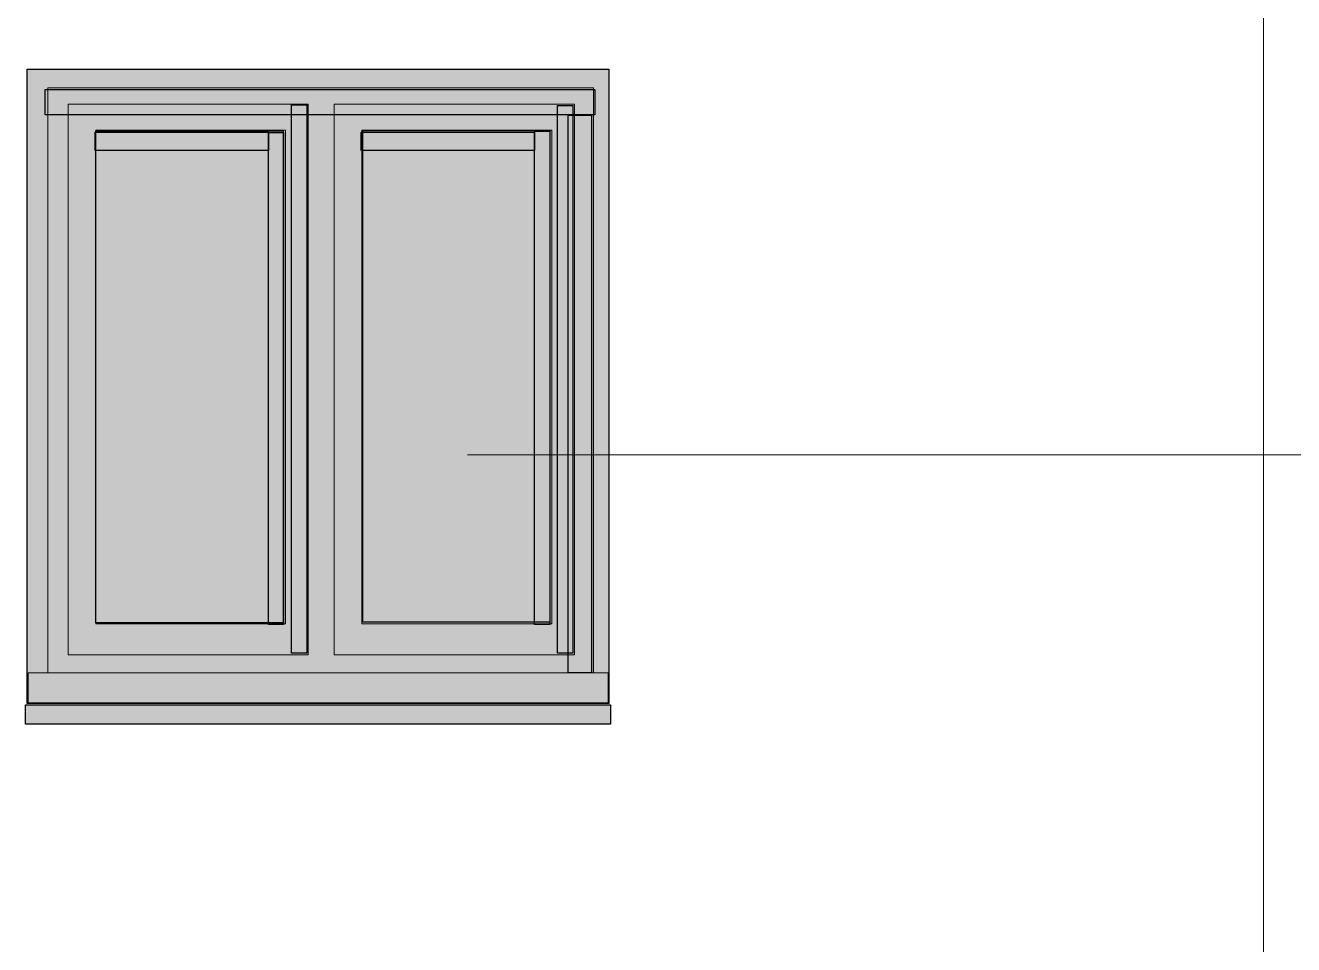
# Model space of a CAD drawing. Header units: millimetres. Extents: x 3716 to 41668, y 402 to 28530.
# Drawn here: x 23240 to 26469, y 10855 to 13197 of the extents above; entities that cross this region are included whole.
import ezdxf

# ---------------------------------------------------------------- set-up
doc = ezdxf.new("R2010")
doc.units = ezdxf.units.MM
doc.header["$LTSCALE"] = 50
for name, color, linetype in [('02_Grundstuecksgrenze', 8, 'Continuous'), ('05_Linien_stark', 7, 'Continuous'), ('06_Linien_fein', 3, 'Continuous')]:
    doc.layers.add(name, color=color, linetype=linetype)

msp = doc.modelspace()

# ---------------------------------------------------------------- hatches: boundary and pattern name
at = {"layer": '02_Grundstuecksgrenze', "transparency": 33554482}
msp.add_hatch(color=7, dxfattribs=at).paths.add_polyline_path([(23244.4, 13084.9), (24725.4, 13084.9), (24725.4, 11469.6), (23244.4, 11469.6)])
msp.add_hatch(color=7, dxfattribs=at).paths.add_polyline_path([(23244.4, 13084.9), (24725.4, 13084.9), (24725.4, 11469.6), (23244.4, 11469.6)])
at = {"layer": '02_Grundstuecksgrenze', "transparency": 33554572}
for points in [[(23290, 13033.4), (24690, 13033.4), (24690, 12968.5), (23290, 12968.5)], [(23290, 13033.4), (24690, 13033.4), (24690, 12968.5), (23290, 12968.5)], [(23917.5, 12994.2), (23956.3, 12994.2), (23956.3, 11597.5), (23917.5, 11597.5)], [(23917.5, 12994.2), (23956.3, 12994.2), (23956.3, 11597.5), (23917.5, 11597.5)], [(24595.1, 12992.9), (24633.9, 12992.9), (24633.9, 11597.5), (24595.1, 11597.5)], [(24595.1, 12992.9), (24633.9, 12992.9), (24633.9, 11597.5), (24595.1, 11597.5)], [(24622.1, 12968), (24681.3, 12968), (24681.3, 11547.3), (24622.1, 11547.3)], [(24622.1, 12968), (24681.3, 12968), (24681.3, 11547.3), (24622.1, 11547.3)], [(23417.5, 12924.3), (23858.7, 12924.3), (23858.7, 12877.6), (23417.5, 12877.6)], [(23417.5, 12924.3), (23858.7, 12924.3), (23858.7, 12877.6), (23417.5, 12877.6)], [(23858.7, 12924), (23897.5, 12924), (23897.5, 11671.1), (23858.7, 11671.1)], [(23858.7, 12924), (23897.5, 12924), (23897.5, 11671.1), (23858.7, 11671.1)], [(24095.1, 12924.3), (24536.4, 12924.3), (24536.4, 12877.6), (24095.1, 12877.6)], [(24095.1, 12924.3), (24536.4, 12924.3), (24536.4, 12877.6), (24095.1, 12877.6)], [(24536.4, 12927), (24575.2, 12927), (24575.2, 11671.1), (24536.4, 11671.1)], [(24536.4, 12927), (24575.2, 12927), (24575.2, 11671.1), (24536.4, 11671.1)], [(23239.8, 11466.1), (24730.2, 11466.1), (24730.2, 11417.3), (23239.8, 11417.3)], [(23239.8, 11466.1), (24730.2, 11466.1), (24730.2, 11417.3), (23239.8, 11417.3)]]:
    msp.add_hatch(color=7, dxfattribs=at).paths.add_polyline_path(points)
at = {"layer": '02_Grundstuecksgrenze', "transparency": 33554590}
for points in [[(23419.3, 12927.9), (23896, 12927.9), (23896, 11675.2), (23419.3, 11675.2)], [(23419.3, 12927.9), (23896, 12927.9), (23896, 11675.2), (23419.3, 11675.2)], [(24098.8, 12929.3), (24575.4, 12929.3), (24575.4, 11676.6), (24098.8, 11676.6)], [(24098.8, 12929.3), (24575.4, 12929.3), (24575.4, 11676.6), (24098.8, 11676.6)]]:
    msp.add_hatch(color=7, dxfattribs=at).paths.add_polyline_path(points)

# ---------------------------------------------------------------- linework, layer by layer
at = {"layer": '02_Grundstuecksgrenze'}
for points in [[(23244.4, 13084.9), (24725.4, 13084.9), (24725.4, 11469.6), (23244.4, 11469.6)], [(23244.4, 13084.9), (24725.4, 13084.9), (24725.4, 11469.6), (23244.4, 11469.6)], [(23290, 13033.4), (24690, 13033.4), (24690, 12968.5), (23290, 12968.5)], [(23290, 13033.4), (24690, 13033.4), (24690, 12968.5), (23290, 12968.5)], [(23917.5, 12994.2), (23956.3, 12994.2), (23956.3, 11597.5), (23917.5, 11597.5)], [(23917.5, 12994.2), (23956.3, 12994.2), (23956.3, 11597.5), (23917.5, 11597.5)], [(24595.1, 12992.9), (24633.9, 12992.9), (24633.9, 11597.5), (24595.1, 11597.5)], [(24595.1, 12992.9), (24633.9, 12992.9), (24633.9, 11597.5), (24595.1, 11597.5)], [(24622.1, 12968), (24681.3, 12968), (24681.3, 11547.3), (24622.1, 11547.3)], [(24622.1, 12968), (24681.3, 12968), (24681.3, 11547.3), (24622.1, 11547.3)], [(23417.5, 12924.3), (23858.7, 12924.3), (23858.7, 12877.6), (23417.5, 12877.6)], [(23417.5, 12924.3), (23858.7, 12924.3), (23858.7, 12877.6), (23417.5, 12877.6)], [(23419.3, 12927.9), (23896, 12927.9), (23896, 11675.2), (23419.3, 11675.2)], [(23419.3, 12927.9), (23896, 12927.9), (23896, 11675.2), (23419.3, 11675.2)], [(23858.7, 12924), (23897.5, 12924), (23897.5, 11671.1), (23858.7, 11671.1)], [(23858.7, 12924), (23897.5, 12924), (23897.5, 11671.1), (23858.7, 11671.1)], [(24095.1, 12924.3), (24536.4, 12924.3), (24536.4, 12877.6), (24095.1, 12877.6)], [(24095.1, 12924.3), (24536.4, 12924.3), (24536.4, 12877.6), (24095.1, 12877.6)], [(24098.8, 12929.3), (24575.4, 12929.3), (24575.4, 11676.6), (24098.8, 11676.6)], [(24098.8, 12929.3), (24575.4, 12929.3), (24575.4, 11676.6), (24098.8, 11676.6)], [(24536.4, 12927), (24575.2, 12927), (24575.2, 11671.1), (24536.4, 11671.1)], [(24536.4, 12927), (24575.2, 12927), (24575.2, 11671.1), (24536.4, 11671.1)], [(23239.8, 11466.1), (24730.2, 11466.1), (24730.2, 11417.3), (23239.8, 11417.3)], [(23239.8, 11466.1), (24730.2, 11466.1), (24730.2, 11417.3), (23239.8, 11417.3)]]:
    msp.add_lwpolyline(points, close=True, dxfattribs=at)
at = {"layer": '05_Linien_stark', "lineweight": 15}
msp.add_line((26392.9, 2909.7), (26392.9, 24159), dxfattribs=at)
at = {"layer": '05_Linien_stark', "lineweight": 20}
for points in [[(23297.1, 13037.5), (24686.5, 13037.5), (24686.5, 11548.1), (23297.1, 11548.1)], [(23297.1, 13037.5), (24686.5, 13037.5), (24686.5, 11548.1), (23297.1, 11548.1)], [(23348.6, 12996.1), (23960.3, 12996.1), (23960.3, 11593.8), (23348.6, 11593.8)], [(23348.6, 12996.1), (23960.3, 12996.1), (23960.3, 11593.8), (23348.6, 11593.8)], [(24026.2, 12996.1), (24638, 12996.1), (24638, 11593.8), (24026.2, 11593.8)], [(24026.2, 12996.1), (24638, 12996.1), (24638, 11593.8), (24026.2, 11593.8)], [(23419.3, 12929.7), (23902.6, 12929.7), (23902.6, 11672.5), (23419.3, 11672.5)], [(23419.3, 12929.7), (23902.6, 12929.7), (23902.6, 11672.5), (23419.3, 11672.5)], [(24096.9, 12929.7), (24580.2, 12929.7), (24580.2, 11672.5), (24096.9, 11672.5)], [(24096.9, 12929.7), (24580.2, 12929.7), (24580.2, 11672.5), (24096.9, 11672.5)], [(23247.2, 11547.6), (24724, 11547.6), (24724, 11471.5), (23247.2, 11471.5)], [(23247.2, 11547.6), (24724, 11547.6), (24724, 11471.5), (23247.2, 11471.5)]]:
    msp.add_lwpolyline(points, close=True, dxfattribs=at)
at = {"layer": '06_Linien_fein', "lineweight": 13}
msp.add_line((32218.3, 12103), (24365.3, 12103), dxfattribs=at)

doc.saveas('drawing.dxf')
